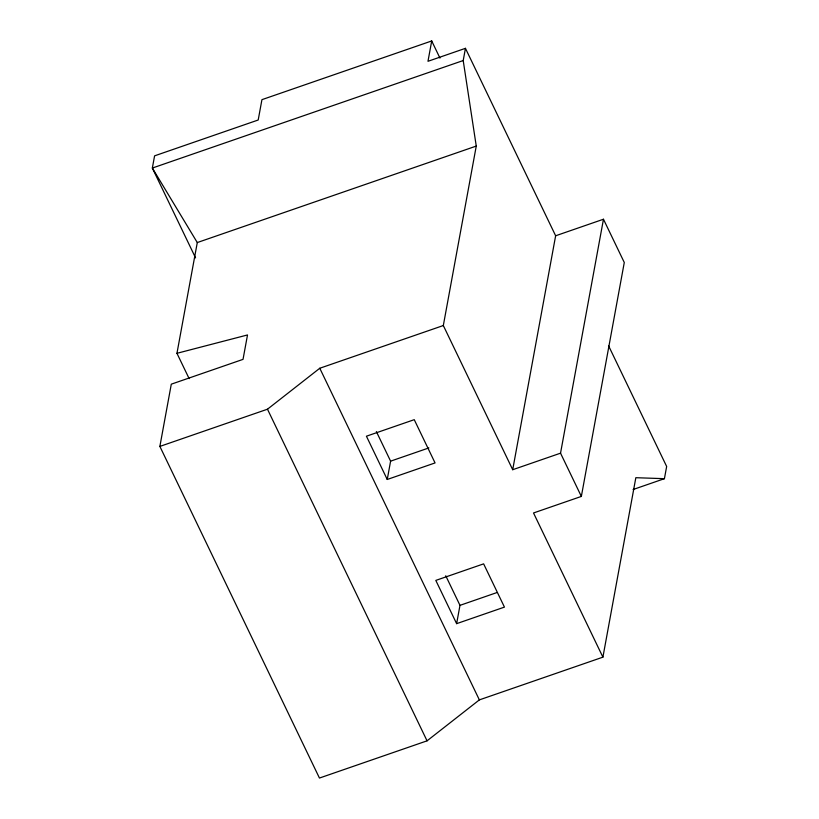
<?xml version="1.0" encoding="UTF-8"?>
<svg xmlns="http://www.w3.org/2000/svg" width="819" height="819" viewBox="0 0 819 819"><rect width="100%" height="100%" fill="white"/><g stroke="black" fill="none" stroke-linecap="round" stroke-linejoin="round"><path stroke-width="1.23" d="M608.548 345.731L666.656 466.472L664.414 478.685L635.841 477.702L602.907 657.155L479.361 699.887L427.057 740.837L319.451 778.05L159.869 446.416L171.294 384.172L243.028 359.367L247.512 334.951L176.955 353.306L189.148 378.644M176.955 353.306L197.287 242.557L152.344 168.049L154.586 155.845L258.2 120.004L261.937 99.662L431.715 40.95L439.957 58.088M431.715 40.95L427.979 61.292L465.448 48.331L555.64 235.78L512.704 469.717L560.534 453.173L603.47 219.236L555.64 235.78M512.704 469.717L443.325 325.532L476.259 146.079L463.206 60.545L465.448 48.331M387.244 479.473L366.421 436.21L414.25 419.676L435.063 462.93L387.244 479.473L390.602 461.158L376.361 431.562M456.623 623.658L435.81 580.405L483.63 563.861L504.443 607.114L456.623 623.658L459.981 605.354L445.741 575.757M602.907 657.155L533.517 512.97L581.347 496.427L624.283 262.489L603.47 219.236M159.869 446.416L267.475 409.203L319.779 368.253L443.325 325.532M463.206 60.545L152.344 168.049L195.577 257.903M197.287 242.557L476.259 146.079M390.602 461.158L428.859 447.932M633.087 489.516L664.414 478.685M459.981 605.354L497.051 592.526M560.534 453.173L581.347 496.427M319.779 368.253L479.361 699.887M267.475 409.203L427.057 740.837"/></g></svg>
